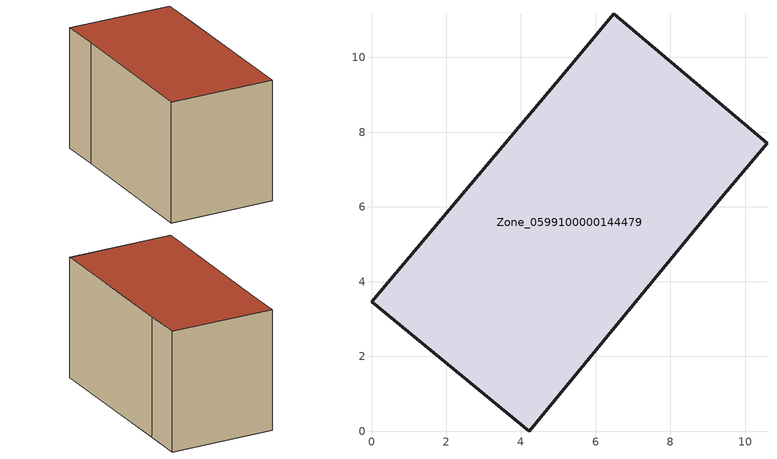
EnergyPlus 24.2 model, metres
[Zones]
Zone_0599100000144479
 floor ground (C_G): 0,3.46 5.15,9.57 6.48,11.17 10.58,7.7 9.29,6.17 4.22,0 z0
 wall outside (C_F): 10.58,7.7 6.48,11.17 5.15,9.57 0,3.46 4.22,0 9.29,6.17 10.58,7.7 z0:6.19
 roof outside (C_R): 4.22,0 9.29,6.17 10.58,7.7 6.48,11.17 5.15,9.57 0,3.46 z6.19
[BUILDING]
Pand.0599100000144479: North Axis=0; Terrain=City; Loads Convergence Tolerance Value=0.04; Temperature Convergence Tolerance Value=0.4; Solar Distribution=FullExterior; Maximum Number of Warmup Days=25; Minimum Number of Warmup Days=1
[Site:Location]
Rotterdam.The.Hague.AP_ZH_NLD Design_Conditions: Latitude=51.96; Longitude=4.45; Time Zone=1; Elevation=-4.5
[SITE:GROUNDTEMPERATURE:BUILDINGSURFACE]
18, 18, 18, 18, 18, 18, 18, 18, 18, 18, 18, 18
[MATERIAL] Thermal Absorptance=0.9; Solar Absorptance=0.7; Visible Absorptance=0.7
Name | Roughness | Thickness | Conductivity | Density | Specific Heat
G.TI.1946 | MediumSmooth | 0.15 | 1 | 540 | 1210
F.TI.1946 | Rough | 0.3 | 0.857143 | 1920 | 840
R.TI.1946 | MediumRough | 0.2 | 0.1 | 1500 | 1000
[CONSTRUCTION]
C_G: G.TI.1946
C_F: F.TI.1946
C_R: R.TI.1946
[ZONE]
Zone_0599100000144479: Type=1; Multiplier=1; Ceiling Height=Autocalculate; Volume=Autocalculate; Floor Area=autocalculate; Part of Total Floor Area=Yes
[ZONEINFILTRATION:DESIGNFLOWRATE]
Infil_Zone_0599100000144479: Zone or ZoneList or Space or SpaceList=Zone_0599100000144479; Schedule=AlwaysOn; Design Flow Rate Calculation Method=Flow/Area; Flow Rate per Floor Area=0.003; Constant Term Coefficient=1; Temperature Term Coefficient=0; Velocity Term Coefficient=0; Velocity Squared Term Coefficient=0
[HVACTEMPLATE:ZONE:IDEALLOADSAIRSYSTEM]
Zone_0599100000144479: Maximum Heating Supply Air Temperature=50; Minimum Cooling Supply Air Temperature=13; Maximum Heating Supply Air Humidity Ratio=0.0156; Minimum Cooling Supply Air Humidity Ratio=0.0077; Heating Limit=NoLimit; Cooling Limit=NoLimit; Dehumidification Control Type=ConstantSensibleHeatRatio; Cooling Sensible Heat Ratio=0.7; Dehumidification Setpoint=60; Humidification Control Type=None; Humidification Setpoint=30; Outdoor Air Method=None; Outdoor Air Flow Rate per Person=0.00944; Outdoor Air Flow Rate per Zone Floor Area=0; Outdoor Air Flow Rate per Zone=0; Demand Controlled Ventilation Type=None; Outdoor Air Economizer Type=NoEconomizer; Heat Recovery Type=None; Sensible Heat Recovery Effectiveness=0.7; Latent Heat Recovery Effectiveness=0.65
[ZONECONTROL:THERMOSTAT]
ThermostatControl_Zone_0599100000144479: Zone or ZoneList=Zone_0599100000144479; Control Type Schedule=DualSetpointControlType; Control 1=Thermostat_Zone_0599100000144479; Temperature Difference Between Cutout And Setpoint=0
[THERMOSTATSETPOINT:DUALSETPOINT]
Thermostat_Zone_0599100000144479: Heating Setpoint Temperature Schedule=HeatingSetpoint_Zone_0599100000144479; Cooling Setpoint Temperature Schedule=CoolingSetpoint_Zone_0599100000144479
[SCHEDULE:COMPACT]
HeatingSetpoint_Zone_0599100000144479: Through: 12/31, For: AllDays, Until: 24:00, 21
CoolingSetpoint_Zone_0599100000144479: Through: 12/31, For: AllDays, Until: 24:00, 24
DualSetpointControlType: Through: 12/31, For: AllDays, Until: 24:00, 4
AlwaysOn: Through: 12/31, For: AllDays, Until: 24:00, 1
